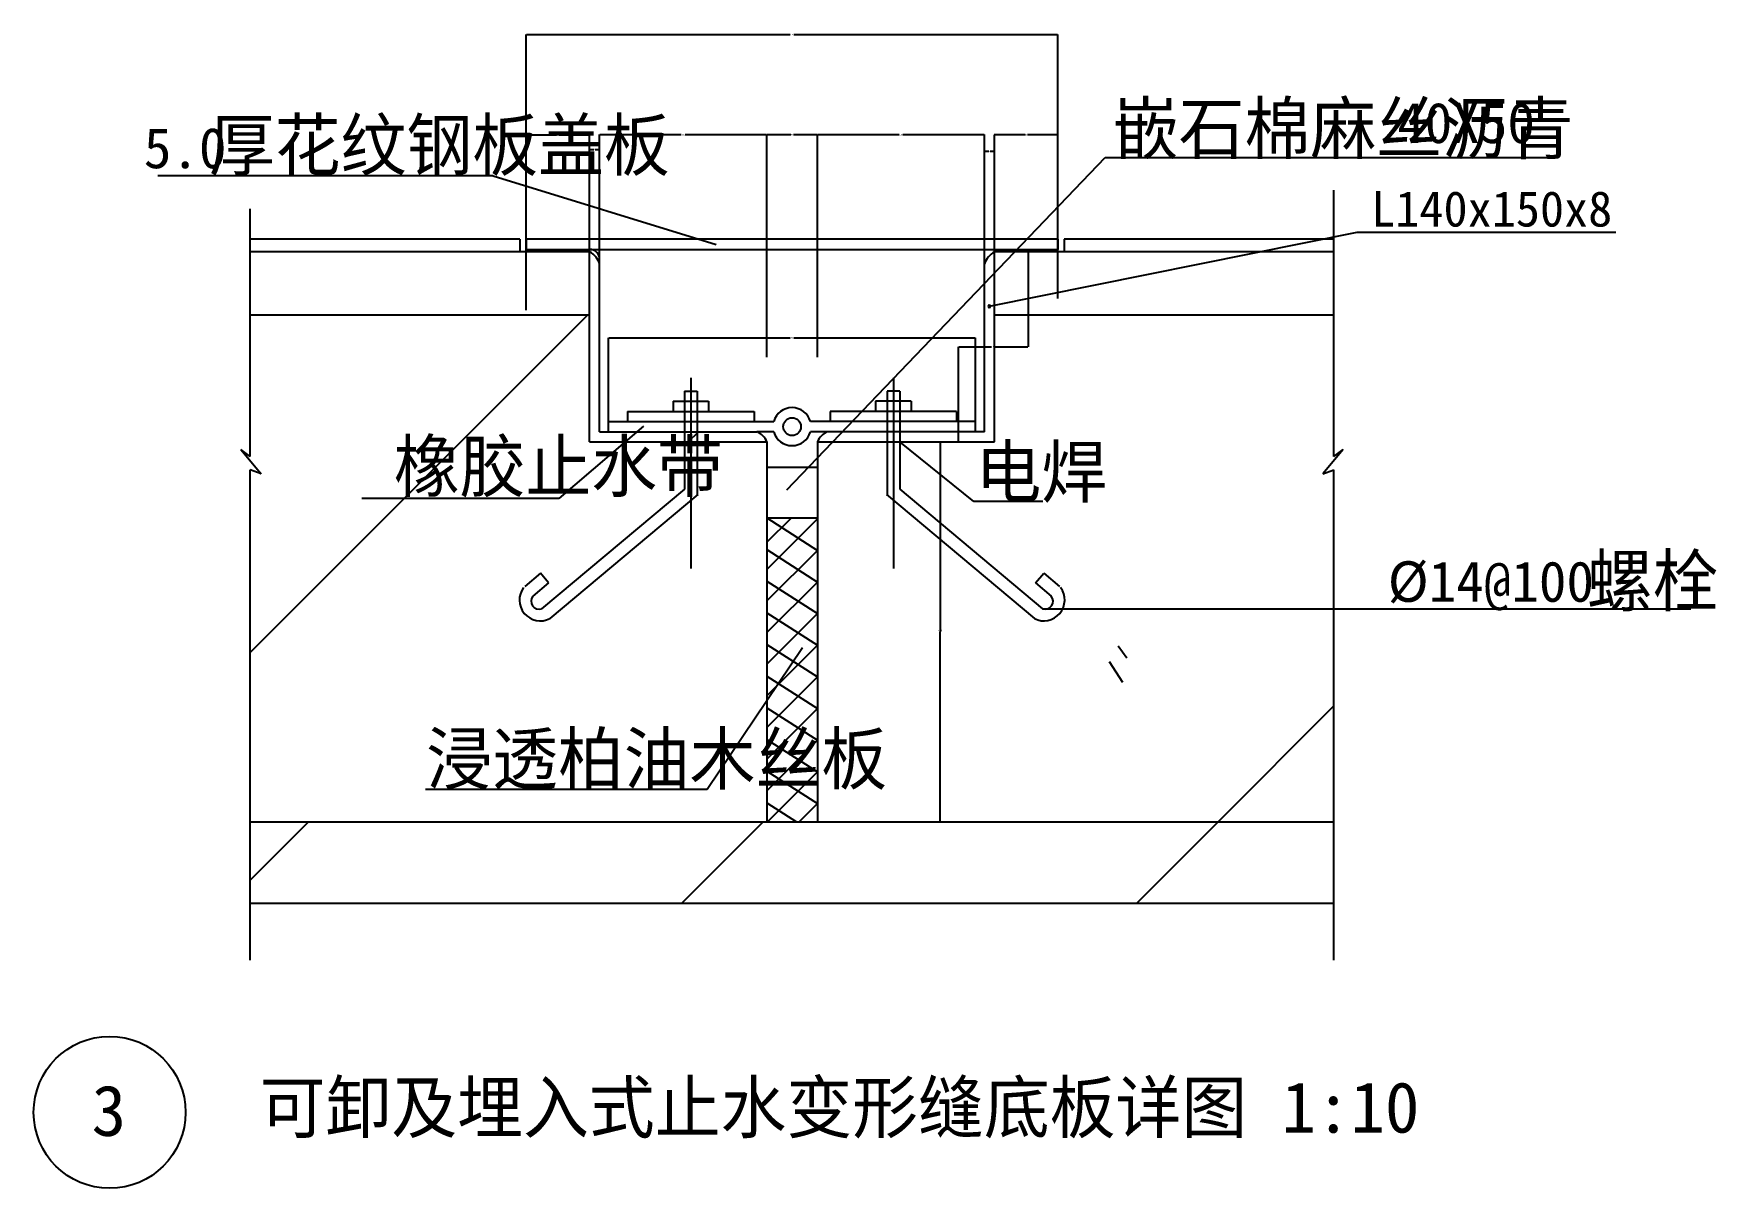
# Model space of a CAD drawing. Header units: metres. Extents: x 166719 to 168048, y -145148 to -144236.
import ezdxf

# ---------------------------------------------------------------- set-up
doc = ezdxf.new("R2010")
doc.units = ezdxf.units.M
for name, color, linetype in [('DIM', 3, 'Continuous'), ('HATCH', 9, 'Continuous'), ('PUB_DIM', 7, 'Continuous'), ('PUB_TEXT', 7, 'Continuous'), ('SOLID', 8, 'Continuous'), ('TEXT', 7, 'Continuous'), ('WALL', 2, 'Continuous')]:
    doc.layers.add(name, color=color, linetype=linetype)
doc.dimstyles.get("Standard").update_dxf_attribs({"dimtxt": 2.5, "dimasz": 2.5, "dimexe": 1.25, "dimexo": 0.625, "dimtad": 1, "dimcen": 2.5, "dimazin": 3, "dimtfac": 1, "dimtmove": 0, "dimatfit": 3})
pattern_1 = [(45, (0, 0), (-336.7596, 336.7596), [])]

# ---------------------------------------------------------------- blocks, each defined once
blk = doc.blocks.new('*D1')
for p, q in [((167434.74, -144558.61), (167434.74, -144708.61)), ((167434.49, -144708.61), (167434.24, -144708.61)), ((167434.74, -144858.61), (167434.74, -144708.61)), ((167434.74, -144708.61), (167434.74, -144708.61)), ((167434.99, -144708.61), (167435.24, -144708.61))]:
    blk.add_line(p, q)
at = {"layer": 'Defpoints'}
for p in [(167434.74, -144558.61), (167434.74, -144708.61), (167434.74, -144858.61)]:
    blk.add_point(p, dxfattribs=at)
at = {"layer": 'DIM', "insert": (167434.74, -144707.485), "char_height": 1, "attachment_point": 5}
blk.add_mtext('>300', dxfattribs=at)
blk = doc.blocks.new('*D2')
for p, q in [((167501.84, -144316.07), (167477.59, -144316.07)), ((167477.84, -144445.41), (167477.84, -144316.07)), ((167528.09, -144316.07), (167503.84, -144316.07)), ((167527.84, -144445.41), (167527.84, -144316.07))]:
    blk.add_line(p, q)
at = {"layer": 'Defpoints'}
for p in [(167527.84, -144316.07), (167477.84, -144445.41), (167527.84, -144445.41)]:
    blk.add_point(p, dxfattribs=at)
at = {"layer": 'DIM', "insert": (167502.84, -144316.07), "char_height": 1, "attachment_point": 5}
blk.add_mtext('50', dxfattribs=at)
blk = doc.blocks.new('*D3')
for p, q in [((167504.35, -144408.61), (167504.35, -144483.61)), ((167449.35, -144558.61), (167449.35, -144483.61)), ((167449.6, -144483.61), (167475.35, -144483.61)), ((167478.35, -144483.61), (167504.1, -144483.61))]:
    blk.add_line(p, q)
at = {"layer": 'Defpoints'}
for p in [(167504.35, -144408.61), (167449.35, -144483.61), (167449.35, -144558.61)]:
    blk.add_point(p, dxfattribs=at)
at = {"layer": 'DIM', "insert": (167476.85, -144483.61), "char_height": 1, "attachment_point": 5}
blk.add_mtext('150', dxfattribs=at)
blk = doc.blocks.new('*D4')
for p, q in [((167107.84, -144438.61), (167107.84, -144236.95)), ((167108.09, -144236.95), (167316.34, -144236.95)), ((167319.34, -144236.95), (167527.59, -144236.95)), ((167527.84, -144438.61), (167527.84, -144236.95))]:
    blk.add_line(p, q)
at = {"layer": 'Defpoints'}
for p in [(167107.84, -144236.95), (167107.84, -144438.61), (167527.84, -144438.61)]:
    blk.add_point(p, dxfattribs=at)
at = {"layer": 'DIM', "insert": (167317.84, -144236.95), "char_height": 1, "attachment_point": 5}
blk.add_mtext('420', dxfattribs=at)
blk = doc.blocks.new('*D5')
for p, q in [((167172.84, -144542.61), (167172.84, -144476.35)), ((167173.09, -144476.35), (167316.345, -144476.35)), ((167319.345, -144476.35), (167462.6, -144476.35)), ((167462.85, -144542.61), (167462.85, -144476.35))]:
    blk.add_line(p, q)
at = {"layer": 'Defpoints'}
for p in [(167172.84, -144476.35), (167172.84, -144542.61), (167462.85, -144542.61)]:
    blk.add_point(p, dxfattribs=at)
at = {"layer": 'DIM', "insert": (167317.845, -144476.35), "char_height": 1, "attachment_point": 5}
blk.add_mtext('290', dxfattribs=at)
blk = doc.blocks.new('*D6')
for p, q in [((167165.84, -144491.68), (167165.84, -144316)), ((167166.09, -144316), (167230.34, -144316)), ((167233.34, -144316), (167297.59, -144316)), ((167297.84, -144491.68), (167297.84, -144316))]:
    blk.add_line(p, q)
at = {"layer": 'Defpoints'}
for p in [(167165.84, -144316), (167165.84, -144491.68), (167297.84, -144491.68)]:
    blk.add_point(p, dxfattribs=at)
at = {"layer": 'DIM', "insert": (167231.84, -144316), "char_height": 1, "attachment_point": 5}
blk.add_mtext('132', dxfattribs=at)
blk = doc.blocks.new('*D7')
for p, q in [((167337.84, -144491.68), (167337.84, -144316)), ((167338.09, -144316), (167402.34, -144316)), ((167405.34, -144316), (167469.59, -144316)), ((167469.84, -144491.68), (167469.84, -144316))]:
    blk.add_line(p, q)
at = {"layer": 'Defpoints'}
for p in [(167337.84, -144316), (167337.84, -144491.68), (167469.84, -144491.68)]:
    blk.add_point(p, dxfattribs=at)
at = {"layer": 'DIM', "insert": (167403.84, -144316), "char_height": 1, "attachment_point": 5}
blk.add_mtext('132', dxfattribs=at)
blk = doc.blocks.new('*D8')
for p, q in [((167297.84, -144491.68), (167297.84, -144316)), ((167298.09, -144316), (167316.84, -144316)), ((167318.84, -144316), (167337.59, -144316)), ((167337.84, -144491.68), (167337.84, -144316))]:
    blk.add_line(p, q)
at = {"layer": 'Defpoints'}
for p in [(167297.84, -144316), (167297.84, -144491.68), (167337.84, -144491.68)]:
    blk.add_point(p, dxfattribs=at)
at = {"layer": 'DIM', "insert": (167317.84, -144316), "char_height": 1, "attachment_point": 5}
blk.add_mtext('40', dxfattribs=at)
blk = doc.blocks.new('*D9')
for p, q in [((167157.84, -144430.11), (167157.84, -144327.69)), ((167158.09, -144327.69), (167161.34, -144327.69)), ((167162.34, -144327.69), (167165.59, -144327.69)), ((167165.84, -144422.11), (167165.84, -144327.69))]:
    blk.add_line(p, q)
at = {"layer": 'Defpoints'}
for p in [(167157.84, -144327.69), (167157.84, -144430.11), (167165.84, -144422.11)]:
    blk.add_point(p, dxfattribs=at)
at = {"insert": (167161.84, -144327.69), "char_height": 1, "attachment_point": 5}
blk.add_mtext('8', dxfattribs=at)
blk = doc.blocks.new('*D10')
for p, q in [((167473.34, -144329.31), (167469.59, -144329.31)), ((167469.84, -144439.27), (167469.84, -144329.31)), ((167478.09, -144329.31), (167474.34, -144329.31)), ((167477.84, -144447.27), (167477.84, -144329.31))]:
    blk.add_line(p, q)
at = {"layer": 'Defpoints'}
for p in [(167477.84, -144329.31), (167469.84, -144439.27), (167477.84, -144447.27)]:
    blk.add_point(p, dxfattribs=at)
at = {"insert": (167473.84, -144329.31), "char_height": 1, "attachment_point": 5}
blk.add_mtext('8', dxfattribs=at)
blk = doc.blocks.new('*D11')
for p, q in [((167107.84, -144454.61), (167107.84, -144316.09)), ((167108.09, -144316.09), (167131.84, -144316.09)), ((167133.84, -144316.09), (167157.59, -144316.09)), ((167157.84, -144454.61), (167157.84, -144316.09))]:
    blk.add_line(p, q)
at = {"layer": 'Defpoints'}
for p in [(167107.84, -144316.09), (167107.84, -144454.61), (167157.84, -144454.61)]:
    blk.add_point(p, dxfattribs=at)
at = {"layer": 'DIM', "insert": (167132.84, -144316.09), "char_height": 1, "attachment_point": 5}
blk.add_mtext('50', dxfattribs=at)

msp = doc.modelspace()

# ---------------------------------------------------------------- hatches: boundary and pattern name
at = {"layer": 'HATCH'}
h = msp.add_hatch(dxfattribs=at)
h.set_pattern_fill('AN33C', scale=150)
h.set_pattern_definition(pattern_1)
h.paths.add_polyline_path([(166889.85, -144408.61), (167142.08, -144408.61), (167157.84, -144425.06), (167157.84, -144458.61), (166889.85, -144458.61)])
h.paths.add_polyline_path([(167142.08, -144408.61), (167157.84, -144408.61), (167157.84, -144425.06)])
h = msp.add_hatch(dxfattribs=at)
h.set_pattern_fill('AN33C', scale=150)
h.set_pattern_definition(pattern_1)
h.paths.add_polyline_path([(167745.83, -144458.61), (167745.83, -144408.61), (167493.61, -144408.61), (167477.84, -144425.06), (167477.84, -144458.61)])
h.paths.add_polyline_path([(167477.84, -144425.06), (167493.61, -144408.61), (167477.84, -144408.61)])
h = msp.add_hatch(dxfattribs=at)
h.set_pattern_fill('AN31C', scale=200)
h.set_pattern_definition([(45, (0, 0), (-449.0128, 449.0128), [])])
h.paths.add_polyline_path([(167745.83, -144690.53), (167745.83, -144580.8), (167737.23, -144583.73), (167753.24, -144564.71), (167745.83, -144570.15), (167745.83, -144458.61), (167477.84, -144458.61), (167477.84, -144558.61), (167402.84, -144558.61), (167402.84, -144595.95), (167515.64, -144690.53)])
h.paths.add_polyline_path([(167392.84, -144600.62), (167392.84, -144558.61), (167337.84, -144558.61), (167337.84, -144858.61), (167745.83, -144858.61), (167745.83, -144690.53), (167531.6, -144690.53, -0.42), (167509.21, -144698.19)])
h.paths.add_polyline_path([(167297.84, -144558.61), (167242.84, -144558.61), (167242.84, -144600.62), (167237.84, -144604.81), (167237.84, -144558.61), (167157.84, -144558.61), (167157.84, -144458.61), (166889.85, -144458.61), (166889.85, -144570.15), (166882.44, -144564.71), (166898.46, -144583.73), (166889.85, -144580.8), (166889.85, -144858.61), (167297.84, -144858.61)])
h = msp.add_hatch(dxfattribs=at)
h.set_pattern_fill('AN32C', scale=80)
h.set_pattern_definition([(45, (0, 0), (-179.60512, 179.60512), [])])
h.paths.add_polyline_path([(167745.83, -144923.12), (167745.83, -144858.61), (166889.85, -144858.61), (166889.85, -144923.12)])
at = {"layer": 'SOLID'}
h = msp.add_hatch(dxfattribs=at)
h.set_pattern_fill('ANSI31', scale=80)
h.paths.add_polyline_path([(167157.84, -144558.61), (167297.84, -144558.61, 0.21), (167289.98, -144550.61), (167165.84, -144550.61), (167165.84, -144418.64, 0.23), (167157.84, -144408.61)])
h.paths.add_polyline_path([(167469.84, -144550.61), (167345.83, -144550.61, 0.22), (167337.84, -144558.61), (167477.84, -144558.61), (167477.84, -144408.61, 0.19), (167469.84, -144418.05)])

# ---------------------------------------------------------------- linework, layer by layer
for p, q in [((167102.84, -144398.61), (166889.85, -144398.61)), ((167102.84, -144398.61), (167102.84, -144408.61)), ((167532.84, -144398.61), (167532.84, -144408.61)), ((167745.83, -144398.61), (167532.84, -144398.61)), ((167237.84, -144507.93), (167237.84, -144658.61)), ((167397.84, -144507.93), (167397.84, -144658.61)), ((167232.84, -144518.61), (167242.84, -144518.61)), ((167232.84, -144518.61), (167232.84, -144595.95)), ((167242.84, -144518.61), (167242.84, -144601.27)), ((167402.84, -144518.61), (167392.84, -144518.61)), ((167392.84, -144518.61), (167392.84, -144601.27)), ((167402.84, -144518.61), (167402.84, -144595.95)), ((166882.44, -144564.71), (166898.46, -144583.73)), ((166889.85, -144570.15), (166882.44, -144564.71)), ((167753.24, -144564.71), (167737.23, -144583.73)), ((167745.83, -144570.15), (167753.24, -144564.71)), ((166898.46, -144583.73), (166889.85, -144580.8)), ((167737.23, -144583.73), (167745.83, -144580.8)), ((167232.84, -144595.95), (167120.04, -144690.53)), ((167243.34, -144600.2), (167126.47, -144698.19)), ((167392.34, -144600.2), (167509.21, -144698.19)), ((167402.84, -144595.95), (167515.64, -144690.53)), ((167297.84, -144618.61), (167337.84, -144644.27)), ((167297.84, -144643.61), (167337.84, -144669.27)), ((167119.09, -144662.33), (167106.71, -144672.71)), ((167125.52, -144669.99), (167119.09, -144662.33)), ((167297.84, -144668.61), (167337.84, -144694.27)), ((167510.16, -144669.99), (167516.59, -144662.33)), ((167516.59, -144662.33), (167528.97, -144672.71)), ((167125.52, -144669.99), (167113.13, -144680.37)), ((167510.16, -144669.99), (167522.55, -144680.37)), ((167297.84, -144693.61), (167337.84, -144719.27)), ((167297.84, -144718.61), (167337.84, -144744.27)), ((167297.84, -144743.61), (167337.84, -144769.27)), ((167297.84, -144768.61), (167337.84, -144794.27)), ((167297.84, -144793.61), (167337.84, -144819.27)), ((167297.84, -144818.61), (167337.84, -144844.27)), ((167297.84, -144843.61), (167321.22, -144858.61))]:
    msp.add_line(p, q)
msp.add_circle((166778.75, -145088.04), 60)
for centre, radius, start, end in [((167157.86, -144414.61), 8, 355.77, 90.16), ((167119.03, -144683.41), 16.55, 143.24, 296.72), ((167118.12, -144684.41), 6.42, 141.05, 287.4), ((167516.66, -144683.41), 16.55, 243.28, 36.76), ((167517.56, -144684.41), 6.42, 252.6, 38.95)]:
    msp.add_arc(centre, radius, start, end)
at = {"layer": 'DIM'}
for p, q in [((167313.65, -144596.36), (167565.11, -144334.02)), ((167565.11, -144334.02), (167923.06, -144334.02)), ((167081.72, -144348.42), (166816.82, -144348.42)), ((167200.39, -144546.13), (167133.5, -144603.23)), ((167461.29, -144605.72), (167402.84, -144558.61)), ((167133.5, -144603.23), (166978.06, -144603.23)), ((167515.91, -144605.72), (167461.29, -144605.72)), ((167515.64, -144690.53), (168027.7, -144690.53)), ((167326.16, -144721.15), (167250.8, -144833.03)), ((167250.8, -144833.03), (167028.4, -144833.03))]:
    msp.add_line(p, q, dxfattribs=at)
at = {"layer": 'HATCH'}
for p, q in [((167745.83, -144570.15), (167745.83, -144359.97)), ((166889.85, -144570.15), (166889.85, -144374.58)), ((166889.85, -144967.85), (166889.85, -144580.8)), ((167745.83, -144967.85), (167745.83, -144580.8))]:
    msp.add_line(p, q, dxfattribs=at)
at = {"layer": 'PUB_DIM'}
for p, q in [((167081.72, -144348.42), (167257.77, -144402.87)), ((167764, -144393.32), (167473.65, -144451.62)), ((167968.62, -144393.32), (167764, -144393.32))]:
    msp.add_line(p, q, dxfattribs=at)
msp.add_lwpolyline([(167472.65, -144451.62, 1), (167474.65, -144451.62, 1)], format="xyb", close=True, dxfattribs=at)
at = {"layer": 'PUB_TEXT'}
for p, q in [((167337.84, -144619.27), (167297.84, -144659.27)), ((167316.51, -144619.27), (167297.84, -144637.94)), ((167337.84, -144644.27), (167297.84, -144684.27)), ((167337.84, -144669.27), (167297.84, -144709.27)), ((167337.84, -144694.27), (167297.84, -144734.27)), ((167337.84, -144719.27), (167297.84, -144759.27)), ((167582.34, -144729.47), (167575.51, -144719.89)), ((167579.09, -144748.68), (167568.49, -144732.39)), ((167337.84, -144744.27), (167297.84, -144784.27)), ((167337.84, -144769.27), (167297.84, -144809.27)), ((167337.84, -144794.27), (167297.84, -144834.27)), ((167337.84, -144819.27), (167297.84, -144859.27)), ((167337.84, -144844.27), (167323.5, -144858.61)), ((167745.83, -144923.12), (166889.85, -144923.12))]:
    msp.add_line(p, q, dxfattribs=at)
at = {"layer": 'WALL'}
for p, q in [((167527.84, -144398.61), (167107.84, -144398.61)), ((167107.84, -144398.61), (167107.84, -144406.61)), ((167527.84, -144398.61), (167527.84, -144406.61)), ((167527.84, -144406.61), (167527.84, -144398.61)), ((167157.84, -144408.61), (166889.85, -144408.61)), ((167107.84, -144406.61), (167527.84, -144406.61)), ((167157.84, -144558.61), (167157.84, -144408.61)), ((167745.83, -144408.61), (167477.84, -144408.61)), ((167477.84, -144558.61), (167477.84, -144408.61)), ((167165.84, -144550.61), (167165.84, -144418.64)), ((167469.84, -144550.61), (167469.84, -144418.05)), ((167157.84, -144458.61), (166889.85, -144458.61)), ((167745.83, -144458.61), (167477.84, -144458.61)), ((167187.84, -144534.61), (167287.84, -144534.61)), ((167187.84, -144534.61), (167187.84, -144542.61)), ((167223.84, -144526.61), (167251.84, -144526.61)), ((167223.84, -144526.61), (167223.84, -144534.61)), ((167251.84, -144526.61), (167251.84, -144534.61)), ((167287.84, -144534.61), (167287.84, -144542.61)), ((167347.84, -144534.61), (167347.84, -144542.61)), ((167447.84, -144534.61), (167347.84, -144534.61)), ((167383.84, -144526.61), (167383.84, -144534.61)), ((167411.84, -144526.61), (167383.84, -144526.61)), ((167411.84, -144526.61), (167411.84, -144534.61)), ((167447.84, -144534.61), (167447.84, -144542.61)), ((167172.84, -144542.61), (167303.38, -144542.61)), ((167172.84, -144550.61), (167172.84, -144542.61)), ((167462.85, -144542.61), (167332.3, -144542.61)), ((167462.85, -144550.61), (167462.85, -144542.61)), ((167157.84, -144558.61), (167297.84, -144558.61)), ((167165.84, -144550.61), (167289.98, -144550.61)), ((167303.38, -144550.61), (167289.98, -144550.61)), ((167297.84, -144558.61), (167297.84, -144858.61)), ((167345.83, -144550.61), (167332.3, -144550.61)), ((167337.84, -144558.61), (167337.84, -144858.61)), ((167337.84, -144558.61), (167477.84, -144558.61)), ((167469.84, -144550.61), (167345.83, -144550.61)), ((167297.84, -144578.61), (167337.84, -144578.61)), ((167297.84, -144618.61), (167337.84, -144618.61)), ((166889.85, -144858.61), (167745.83, -144858.61))]:
    msp.add_line(p, q, dxfattribs=at)
msp.add_circle((167317.84, -144546.61), 7, dxfattribs=at)
for centre, radius, start, end in [((167151.27, -144422.06), 14.96, 13.18, 63.96), ((167485.56, -144423.26), 16.56, 117.77, 161.66), ((167317.84, -144546.61), 15, 15.47, 164.53), ((167284.72, -144563.65), 14.06, 20.99, 68.02), ((167317.84, -144546.61), 15, 195.47, 344.53), ((167350.69, -144563.45), 13.73, 110.71, 159.35)]:
    msp.add_arc(centre, radius, start, end, dxfattribs=at)

# ---------------------------------------------------------------- texts
at = {"layer": 'PUB_TEXT'}
for s, height, p in [('嵌石棉麻丝沥青', 40, (167571.21, -144331.02)), ('40X50', 32, (167795.83, -144322.69)), ('厚花纹钢板盖板', 40, (166857.21, -144344.18)), ('5.0', 32, (166805.79, -144342.54)), ('L140x150x8', 28, (167775.27, -144388.62)), ('橡胶止水带', 40, (167003.18, -144597.85)), ('电焊', 40, (167462.71, -144602.2)), ('螺栓', 40, (167945.61, -144688.25)), ('%%c14@100', 32, (167788.38, -144684.88)), ('浸透柏油木丝板', 40, (167028.91, -144828.8))]:
    msp.add_text(s, height=height, dxfattribs=at).set_placement(p)
at = {"layer": 'TEXT'}
for s, p in [('3', (166764.57, -145106.63)), ('可卸及埋入式止水变形缝底板详图 1:10', (166897.33, -145104.06))]:
    msp.add_text(s, height=40, rotation=360, dxfattribs=at).set_placement(p)

# ---------------------------------------------------------------- dimensions: what is measured, and where the dimension line sits
for base, p1, p2, picture, middle in [((167157.84, -144327.69), (167157.84, -144430.11), (167165.84, -144422.11), '*D9', (167161.84, -144327.69)), ((167477.84, -144329.31), (167477.84, -144447.27), (167469.84, -144439.27), '*D10', (167473.84, -144329.31))]:
    dim = msp.add_linear_dim(base=base, p1=p1, p2=p2, text='8', dimstyle='Standard')
    dim.commit()
    dim.dimension.update_dxf_attribs({"geometry": picture, "text_midpoint": middle})
at = {"layer": 'DIM'}
for base, p1, p2, text, picture, middle in [((167107.84, -144236.95), (167107.84, -144438.61), (167527.84, -144438.61), '420', '*D4', (167317.84, -144236.95)), ((167107.84, -144316.09), (167107.84, -144454.61), (167157.84, -144454.61), '50', '*D11', (167132.84, -144316.09)), ((167165.84, -144316), (167165.84, -144491.68), (167297.84, -144491.68), '132', '*D6', (167231.84, -144316)), ((167297.84, -144316), (167297.84, -144491.68), (167337.84, -144491.68), '40', '*D8', (167317.84, -144316)), ((167337.84, -144316), (167337.84, -144491.68), (167469.84, -144491.68), '132', '*D7', (167403.84, -144316)), ((167527.84, -144316.07), (167527.84, -144445.41), (167477.84, -144445.41), '50', '*D2', (167502.84, -144316.07)), ((167449.35, -144483.61), (167449.35, -144558.61), (167504.35, -144408.61), '150', '*D3', (167476.85, -144483.61)), ((167172.84, -144476.35), (167172.84, -144542.61), (167462.85, -144542.61), '290', '*D5', (167317.845, -144476.35)), ((167434.74, -144708.61), (167434.74, -144558.61), (167434.74, -144858.61), '>300', '*D1', (167434.74, -144707.485))]:
    dim = msp.add_linear_dim(base=base, p1=p1, p2=p2, text=text, dimstyle='Standard', dxfattribs=at)
    dim.commit()
    dim.dimension.update_dxf_attribs({"geometry": picture, "text_midpoint": middle})

doc.saveas('drawing.dxf')
